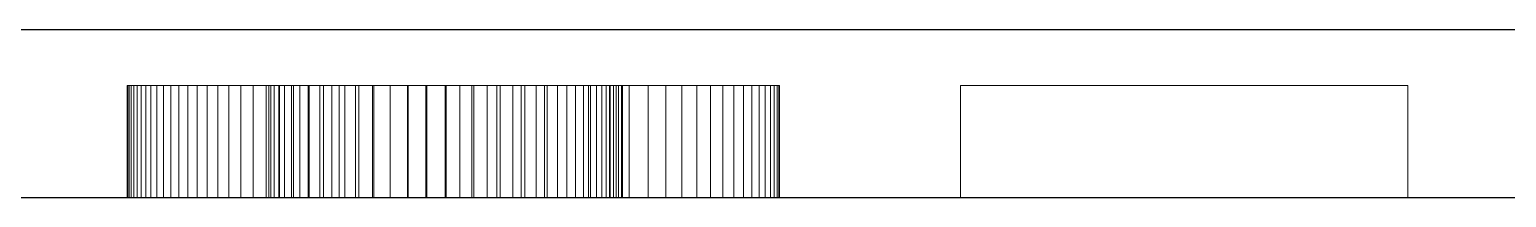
# Model space of a CAD drawing. Header units: millimetres. Extents: x 22 to 677, y 66 to 273.
# Drawn here: x 162.777 to 165.423, y 66.5 to 66.8 of the extents above; entities that cross this region are included whole.
import ezdxf

# ---------------------------------------------------------------- set-up
doc = ezdxf.new("R2010")
doc.units = ezdxf.units.MM
doc.linetypes.add('WP_HIDDEN', pattern=[2.3, 1.5, -0.8])
doc.layers.add('HIDDEN', color=7, linetype='WP_HIDDEN', lineweight=13)
doc.layers.add('VISIBLE', color=7, linetype='CONTINUOUS', lineweight=25)

msp = doc.modelspace()

# ---------------------------------------------------------------- linework, layer by layer
at = {"layer": 'HIDDEN'}
for p, q in [((162.95217, 66.7), (162.95205, 66.7)), ((162.95205, 66.5), (162.95205, 66.7)), ((162.95205, 66.7), (162.95314, 66.7)), ((163.2058, 66.7), (162.95217, 66.7)), ((162.95217, 66.5), (162.95217, 66.7)), ((162.95314, 66.5), (162.95314, 66.7)), ((162.95314, 66.7), (162.95543, 66.7)), ((162.95543, 66.5), (162.95543, 66.7)), ((162.95543, 66.7), (162.95892, 66.7)), ((162.95892, 66.5), (162.95892, 66.7)), ((162.95892, 66.7), (162.96362, 66.7)), ((162.96362, 66.5), (162.96362, 66.7)), ((162.96362, 66.7), (162.96953, 66.7)), ((162.96953, 66.5), (162.96953, 66.7)), ((162.96953, 66.7), (162.97664, 66.7)), ((162.97664, 66.5), (162.97664, 66.7)), ((162.97664, 66.7), (162.98496, 66.7)), ((162.98496, 66.5), (162.98496, 66.7)), ((162.98496, 66.7), (162.99449, 66.7)), ((162.99449, 66.5), (162.99449, 66.7)), ((162.99449, 66.7), (163.00522, 66.7)), ((163.00522, 66.5), (163.00522, 66.7)), ((163.00522, 66.7), (163.01716, 66.7)), ((163.01716, 66.5), (163.01716, 66.7)), ((163.01716, 66.7), (163.0303, 66.7)), ((163.0303, 66.5), (163.0303, 66.7)), ((163.0303, 66.7), (163.04465, 66.7)), ((163.04465, 66.5), (163.04465, 66.7)), ((163.04465, 66.7), (163.0602, 66.7)), ((163.0602, 66.5), (163.0602, 66.7)), ((163.0602, 66.7), (163.07696, 66.7)), ((163.07696, 66.5), (163.07696, 66.7)), ((163.07696, 66.7), (163.09493, 66.7)), ((163.09493, 66.5), (163.09493, 66.7)), ((163.09493, 66.7), (163.11401, 66.7)), ((163.11401, 66.5), (163.11401, 66.7)), ((163.11401, 66.7), (163.13411, 66.7)), ((163.13411, 66.5), (163.13411, 66.7)), ((163.13411, 66.7), (163.15525, 66.7)), ((163.15525, 66.5), (163.15525, 66.7)), ((163.15525, 66.7), (163.1774, 66.7)), ((163.1774, 66.5), (163.1774, 66.7)), ((163.1774, 66.7), (163.20058, 66.7)), ((163.20058, 66.5), (163.20058, 66.7)), ((163.20058, 66.7), (163.22478, 66.7)), ((163.2058, 66.5), (163.2058, 66.7)), ((163.20944, 66.7), (163.2058, 66.7)), ((163.20944, 66.5), (163.20944, 66.7)), ((163.21531, 66.7), (163.20944, 66.7)), ((163.21531, 66.5), (163.21531, 66.7)), ((163.22339, 66.7), (163.21531, 66.7)), ((163.22339, 66.5), (163.22339, 66.7)), ((163.2337, 66.7), (163.22339, 66.7)), ((163.22478, 66.5), (163.22478, 66.7)), ((163.22478, 66.7), (163.25001, 66.7)), ((163.2337, 66.5), (163.2337, 66.7)), ((163.24622, 66.7), (163.2337, 66.7)), ((163.24622, 66.5), (163.24622, 66.7)), ((163.26096, 66.7), (163.24622, 66.7)), ((163.25001, 66.5), (163.25001, 66.7)), ((163.25001, 66.7), (163.27627, 66.7)), ((163.26096, 66.5), (163.26096, 66.7)), ((163.27792, 66.7), (163.26096, 66.7)), ((163.27627, 66.5), (163.27627, 66.7)), ((163.27627, 66.7), (163.30355, 66.7)), ((163.27792, 66.5), (163.27792, 66.7)), ((163.2971, 66.7), (163.27792, 66.7)), ((163.2971, 66.5), (163.2971, 66.7)), ((163.31837, 66.7), (163.2971, 66.7)), ((163.30355, 66.5), (163.30355, 66.7)), ((163.30355, 66.7), (163.33185, 66.7)), ((163.31837, 66.5), (163.31837, 66.7)), ((163.34158, 66.7), (163.31837, 66.7)), ((163.33185, 66.5), (163.33185, 66.7)), ((163.33185, 66.7), (163.36118, 66.7)), ((163.34158, 66.5), (163.34158, 66.7)), ((163.36673, 66.7), (163.34158, 66.7)), ((163.36118, 66.5), (163.36118, 66.7)), ((163.36118, 66.7), (163.39153, 66.7)), ((163.36673, 66.5), (163.36673, 66.7)), ((163.39384, 66.7), (163.36673, 66.7)), ((163.39153, 66.5), (163.39153, 66.7)), ((163.39153, 66.7), (163.42291, 66.7)), ((163.39384, 66.5), (163.39384, 66.7)), ((163.42289, 66.7), (163.39384, 66.7)), ((163.42289, 66.5), (163.42289, 66.7)), ((163.45389, 66.7), (163.42289, 66.7)), ((163.42291, 66.5), (163.42291, 66.7)), ((163.42291, 66.7), (163.45531, 66.7)), ((163.45389, 66.5), (163.45389, 66.7)), ((163.48684, 66.7), (163.45389, 66.7)), ((163.45531, 66.5), (163.45531, 66.7)), ((163.45531, 66.7), (163.48874, 66.7)), ((163.48684, 66.5), (163.48684, 66.7)), ((163.52174, 66.7), (163.48684, 66.7)), ((163.48874, 66.5), (163.48874, 66.7)), ((163.48874, 66.7), (163.52319, 66.7)), ((163.52174, 66.5), (163.52174, 66.7)), ((163.54774, 66.7), (163.52174, 66.7)), ((163.52319, 66.5), (163.52319, 66.7)), ((163.52319, 66.7), (163.56953, 66.7)), ((163.54774, 66.5), (163.54774, 66.7)), ((163.57283, 66.7), (163.54774, 66.7)), ((163.56953, 66.5), (163.56953, 66.7)), ((163.56953, 66.7), (163.61436, 66.7)), ((163.57283, 66.5), (163.57283, 66.7)), ((163.59701, 66.7), (163.57283, 66.7)), ((163.59701, 66.5), (163.59701, 66.7)), ((163.62029, 66.7), (163.59701, 66.7)), ((163.61436, 66.5), (163.61436, 66.7)), ((163.61436, 66.7), (163.65767, 66.7)), ((163.62029, 66.5), (163.62029, 66.7)), ((163.64266, 66.7), (163.62029, 66.7)), ((163.64266, 66.5), (163.64266, 66.7)), ((163.66413, 66.7), (163.64266, 66.7)), ((163.65767, 66.5), (163.65767, 66.7)), ((163.65767, 66.7), (163.69946, 66.7)), ((163.66413, 66.5), (163.66413, 66.7)), ((163.68469, 66.7), (163.66413, 66.7)), ((163.68469, 66.5), (163.68469, 66.7)), ((163.70435, 66.7), (163.68469, 66.7)), ((163.69946, 66.5), (163.69946, 66.7)), ((163.69946, 66.7), (163.73973, 66.7)), ((163.70435, 66.5), (163.70435, 66.7)), ((163.7228, 66.7), (163.70435, 66.7)), ((163.7228, 66.5), (163.7228, 66.7)), ((163.73976, 66.7), (163.7228, 66.7)), ((163.73973, 66.5), (163.73973, 66.7)), ((163.73973, 66.7), (163.77849, 66.7)), ((163.73976, 66.5), (163.73976, 66.7)), ((163.75523, 66.7), (163.73976, 66.7)), ((163.75523, 66.5), (163.75523, 66.7)), ((163.7692, 66.7), (163.75523, 66.7)), ((163.7692, 66.5), (163.7692, 66.7)), ((163.78168, 66.7), (163.7692, 66.7)), ((163.77849, 66.5), (163.77849, 66.7)), ((163.77849, 66.7), (163.81573, 66.7)), ((163.78168, 66.5), (163.78168, 66.7)), ((163.79266, 66.7), (163.78168, 66.7)), ((163.79266, 66.5), (163.79266, 66.7)), ((163.80215, 66.7), (163.79266, 66.7)), ((163.80215, 66.5), (163.80215, 66.7)), ((163.81014, 66.7), (163.80215, 66.7)), ((163.81014, 66.5), (163.81014, 66.7)), ((163.81694, 66.7), (163.81014, 66.7)), ((163.81573, 66.5), (163.81573, 66.7)), ((163.81573, 66.7), (163.85145, 66.7)), ((163.81694, 66.5), (163.81694, 66.7)), ((163.82283, 66.7), (163.81694, 66.7)), ((163.82283, 66.5), (163.82283, 66.7)), ((163.82781, 66.7), (163.82283, 66.7)), ((163.82781, 66.5), (163.82781, 66.7)), ((163.83188, 66.7), (163.82781, 66.7)), ((163.83188, 66.5), (163.83188, 66.7)), ((163.83732, 66.7), (163.83188, 66.7)), ((163.83732, 66.5), (163.83732, 66.7)), ((163.83913, 66.7), (163.83732, 66.7)), ((163.83913, 66.5), (163.83913, 66.7)), ((164.12029, 66.7), (163.83913, 66.7)), ((163.85145, 66.5), (163.85145, 66.7)), ((163.85145, 66.7), (163.88524, 66.7)), ((163.88524, 66.5), (163.88524, 66.7)), ((163.88524, 66.7), (163.91667, 66.7)), ((163.91667, 66.5), (163.91667, 66.7)), ((163.91667, 66.7), (163.94574, 66.7)), ((163.94574, 66.5), (163.94574, 66.7)), ((163.94574, 66.7), (163.97246, 66.7)), ((163.97246, 66.5), (163.97246, 66.7)), ((163.97246, 66.7), (163.99683, 66.7)), ((163.99683, 66.5), (163.99683, 66.7)), ((163.99683, 66.7), (164.01884, 66.7)), ((164.01884, 66.5), (164.01884, 66.7)), ((164.01884, 66.7), (164.0385, 66.7)), ((164.0385, 66.5), (164.0385, 66.7)), ((164.0385, 66.7), (164.0558, 66.7)), ((164.0558, 66.5), (164.0558, 66.7)), ((164.0558, 66.7), (164.07091, 66.7)), ((164.07091, 66.5), (164.07091, 66.7)), ((164.07091, 66.7), (164.08401, 66.7)), ((164.08401, 66.5), (164.08401, 66.7)), ((164.08401, 66.7), (164.0951, 66.7)), ((164.0951, 66.5), (164.0951, 66.7)), ((164.0951, 66.7), (164.10417, 66.7)), ((164.10417, 66.5), (164.10417, 66.7)), ((164.10417, 66.7), (164.11122, 66.7)), ((164.11122, 66.5), (164.11122, 66.7)), ((164.11122, 66.7), (164.11626, 66.7)), ((164.11626, 66.5), (164.11626, 66.7)), ((164.11626, 66.7), (164.11928, 66.7)), ((164.11928, 66.5), (164.11928, 66.7)), ((164.11928, 66.7), (164.12029, 66.7)), ((164.12029, 66.5), (164.12029, 66.7)), ((164.44493, 66.5), (164.44493, 66.7)), ((164.44493, 66.7), (165.24638, 66.7)), ((165.24638, 66.5), (165.24638, 66.7)), ((162.95205, 66.5), (162.95217, 66.5)), ((162.95314, 66.5), (162.95205, 66.5)), ((162.95217, 66.5), (163.2058, 66.5)), ((162.95543, 66.5), (162.95314, 66.5)), ((162.95892, 66.5), (162.95543, 66.5)), ((162.96362, 66.5), (162.95892, 66.5)), ((162.96953, 66.5), (162.96362, 66.5)), ((162.97664, 66.5), (162.96953, 66.5)), ((162.98496, 66.5), (162.97664, 66.5)), ((162.99449, 66.5), (162.98496, 66.5)), ((163.00522, 66.5), (162.99449, 66.5)), ((163.01716, 66.5), (163.00522, 66.5)), ((163.0303, 66.5), (163.01716, 66.5)), ((163.04465, 66.5), (163.0303, 66.5)), ((163.0602, 66.5), (163.04465, 66.5)), ((163.07696, 66.5), (163.0602, 66.5)), ((163.09493, 66.5), (163.07696, 66.5)), ((163.11401, 66.5), (163.09493, 66.5)), ((163.13411, 66.5), (163.11401, 66.5)), ((163.15525, 66.5), (163.13411, 66.5)), ((163.1774, 66.5), (163.15525, 66.5)), ((163.20058, 66.5), (163.1774, 66.5)), ((163.22478, 66.5), (163.20058, 66.5)), ((163.2058, 66.5), (163.20944, 66.5)), ((163.20944, 66.5), (163.21531, 66.5)), ((163.21531, 66.5), (163.22339, 66.5)), ((163.22339, 66.5), (163.2337, 66.5)), ((163.25001, 66.5), (163.22478, 66.5)), ((163.2337, 66.5), (163.24622, 66.5)), ((163.24622, 66.5), (163.26096, 66.5)), ((163.27627, 66.5), (163.25001, 66.5)), ((163.26096, 66.5), (163.27792, 66.5)), ((163.30355, 66.5), (163.27627, 66.5)), ((163.27792, 66.5), (163.2971, 66.5)), ((163.2971, 66.5), (163.31837, 66.5)), ((163.33185, 66.5), (163.30355, 66.5)), ((163.31837, 66.5), (163.34158, 66.5)), ((163.36118, 66.5), (163.33185, 66.5)), ((163.34158, 66.5), (163.36673, 66.5)), ((163.39153, 66.5), (163.36118, 66.5)), ((163.36673, 66.5), (163.39384, 66.5)), ((163.42291, 66.5), (163.39153, 66.5)), ((163.39384, 66.5), (163.42289, 66.5)), ((163.42289, 66.5), (163.45389, 66.5)), ((163.45531, 66.5), (163.42291, 66.5)), ((163.45389, 66.5), (163.48684, 66.5)), ((163.48874, 66.5), (163.45531, 66.5)), ((163.48684, 66.5), (163.52174, 66.5)), ((163.52319, 66.5), (163.48874, 66.5)), ((163.52174, 66.5), (163.54774, 66.5)), ((163.56953, 66.5), (163.52319, 66.5)), ((163.54774, 66.5), (163.57283, 66.5)), ((163.61436, 66.5), (163.56953, 66.5)), ((163.57283, 66.5), (163.59701, 66.5)), ((163.59701, 66.5), (163.62029, 66.5)), ((163.65767, 66.5), (163.61436, 66.5)), ((163.62029, 66.5), (163.64266, 66.5)), ((163.64266, 66.5), (163.66413, 66.5)), ((163.69946, 66.5), (163.65767, 66.5)), ((163.66413, 66.5), (163.68469, 66.5)), ((163.68469, 66.5), (163.70435, 66.5)), ((163.73973, 66.5), (163.69946, 66.5)), ((163.70435, 66.5), (163.7228, 66.5)), ((163.7228, 66.5), (163.73976, 66.5)), ((163.77849, 66.5), (163.73973, 66.5)), ((163.73976, 66.5), (163.75523, 66.5)), ((163.75523, 66.5), (163.7692, 66.5)), ((163.7692, 66.5), (163.78168, 66.5)), ((163.81573, 66.5), (163.77849, 66.5)), ((163.78168, 66.5), (163.79266, 66.5)), ((163.79266, 66.5), (163.80215, 66.5)), ((163.80215, 66.5), (163.81014, 66.5)), ((163.81014, 66.5), (163.81694, 66.5)), ((163.85145, 66.5), (163.81573, 66.5)), ((163.81694, 66.5), (163.82283, 66.5)), ((163.82283, 66.5), (163.82781, 66.5)), ((163.82781, 66.5), (163.83188, 66.5)), ((163.83188, 66.5), (163.83732, 66.5)), ((163.83732, 66.5), (163.83913, 66.5)), ((163.83913, 66.5), (164.12029, 66.5)), ((163.88524, 66.5), (163.85145, 66.5)), ((163.91667, 66.5), (163.88524, 66.5)), ((163.94574, 66.5), (163.91667, 66.5)), ((163.97246, 66.5), (163.94574, 66.5)), ((163.99683, 66.5), (163.97246, 66.5)), ((164.01884, 66.5), (163.99683, 66.5)), ((164.0385, 66.5), (164.01884, 66.5)), ((164.0558, 66.5), (164.0385, 66.5)), ((164.07091, 66.5), (164.0558, 66.5)), ((164.08401, 66.5), (164.07091, 66.5)), ((164.0951, 66.5), (164.08401, 66.5)), ((164.10417, 66.5), (164.0951, 66.5)), ((164.11122, 66.5), (164.10417, 66.5)), ((164.11626, 66.5), (164.11122, 66.5)), ((164.11928, 66.5), (164.11626, 66.5)), ((164.12029, 66.5), (164.11928, 66.5)), ((165.24638, 66.5), (164.44493, 66.5))]:
    msp.add_line(p, q, dxfattribs=at)
at = {"layer": 'VISIBLE'}
for p, q in [((136.40632, 66.8), (185.59368, 66.8)), ((136.40632, 66.5), (185.59368, 66.5))]:
    msp.add_line(p, q, dxfattribs=at)

doc.saveas('drawing.dxf')
